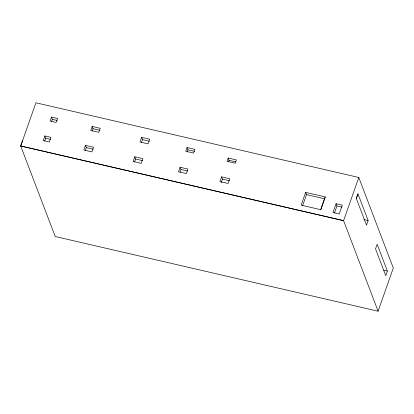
<?xml version="1.0" encoding="UTF-8"?>
<svg xmlns="http://www.w3.org/2000/svg" width="414" height="414" viewBox="0 0 414 414"><rect width="100%" height="100%" fill="white"/><g stroke="black" fill="none" stroke-linecap="round" stroke-linejoin="round"><path stroke-width="0.62" d="M356.345 198.518L357.965 193.876L368.124 220.543L366.499 225.159L356.335 198.497L357.97 193.897M378.096 311.204L343.589 220.657L20.705 145.992L35.904 102.796L358.793 177.482L393.3 268.024L378.096 311.204L55.207 236.518L20.7 145.976L22.563 140.719M325.228 196.893L320.736 209.686L301.154 205.147L305.651 192.381L325.228 196.893L320.741 209.691M44.852 135.963L43.237 140.548L49.276 141.945L50.891 137.36L44.852 135.963L45.711 138.219L44.702 141.086M51.507 117.064L50.115 121.017L56.18 122.42L57.572 118.471L51.507 117.064L52.366 119.325L51.569 121.581M85.47 145.361L83.825 150.039L91.898 151.907L93.548 147.224L85.47 145.361L86.335 147.617L85.3 150.541M92.136 126.441L90.723 130.441L98.801 132.304L100.209 128.309L92.136 126.441L92.995 128.697L92.187 130.984M134.757 156.756L133.101 161.46L141.21 163.339L142.866 158.634L134.757 156.756L135.616 159.017L134.581 161.957M141.593 137.334L139.953 142.002L148.041 143.87L149.682 139.207L141.593 137.334L142.457 139.596L141.428 142.509M180.1 167.246L178.506 171.784L186.331 173.595L187.93 169.057L180.1 167.246L180.965 169.507L179.966 172.338M187.045 147.529L185.731 151.265L193.555 153.076L194.87 149.34L187.045 147.529L187.909 149.785L187.154 151.922M221.583 176.84L219.917 181.58L228.093 183.474L229.765 178.734L221.583 176.84L222.447 179.102L221.195 182.657M228.207 158.039L227.058 161.3L235.235 163.194L236.384 159.928L228.207 158.039L229.066 160.296L228.492 161.926M302.66 205.582L306.515 194.621L305.651 192.381M336.09 203.709L332.996 212.522L339.216 213.96L342.311 205.147L336.09 203.709L336.949 205.97L334.471 213.008M358.793 177.482L343.589 220.657L20.7 145.976M387.375 271.056L385.75 275.672L375.534 248.866L377.159 244.25L387.375 271.056L383.711 270.207M187.909 149.785L194.528 151.317M142.457 139.596L149.299 141.179M52.366 119.325L57.22 120.448M92.995 128.697L99.826 130.281M229.066 160.296L235.99 161.895M306.515 194.621L324.876 198.87M45.711 138.219L50.544 139.337M86.335 147.617L93.166 149.195M135.616 159.017L142.478 160.606M180.965 169.507L187.583 171.039M222.447 179.102L229.366 180.701M336.949 205.97L341.928 207.119M363.849 219.555L368.124 220.543"/></g></svg>
